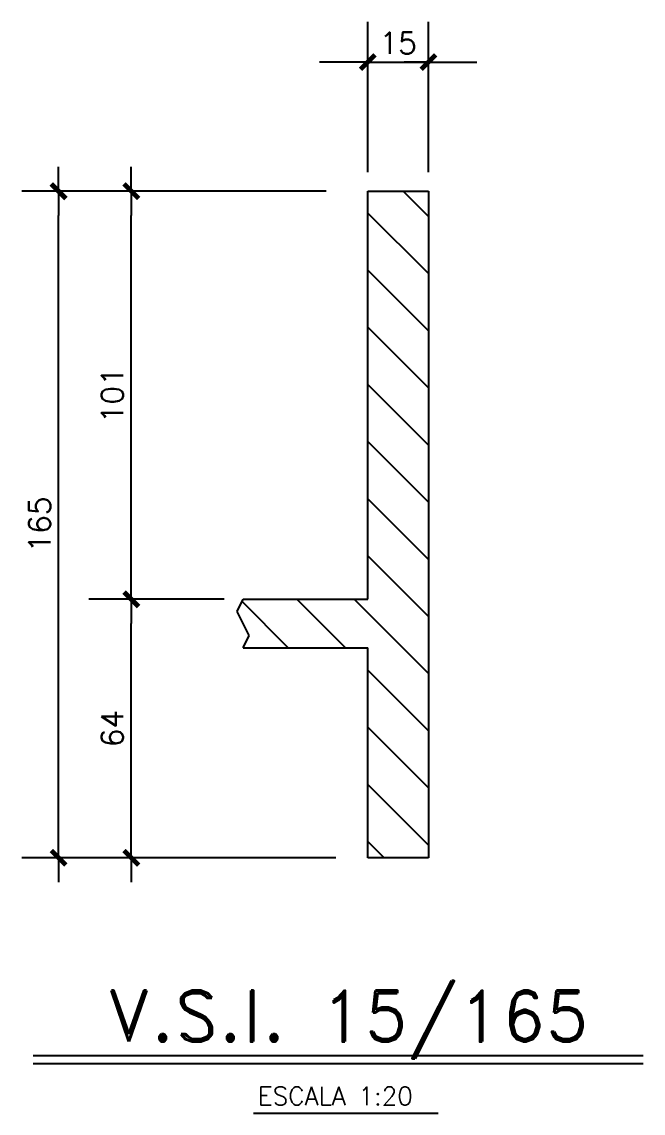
# Model space of a CAD drawing. Header units: millimetres. Extents: x -656851 to -651781, y 88238 to 91301.
# Drawn here: x -652165 to -651781, y 90593 to 91269 of the extents above; entities that cross this region are included whole.
import ezdxf
from ezdxf.enums import TextEntityAlignment as Align

# ---------------------------------------------------------------- set-up
doc = ezdxf.new("R2010")
doc.units = ezdxf.units.MM
doc.header["$LTSCALE"] = 30
doc.linetypes.add('HIDDEN', pattern=[0.375, 0.25, -0.125])
for name, color, linetype in [('CORTES', 5, 'Continuous'), ('COTAS', 5, 'Continuous'), ('Cotas2', 1, 'Continuous'), ('HATCH2', 1, 'HIDDEN')]:
    doc.layers.add(name, color=color, linetype=linetype)
doc.styles.add('ROMANS', font='romans')
doc.styles.add('SIETE50', font='ROMAND.SHX', dxfattribs={"height": 31.5})
doc.dimstyles.new('ING20', dxfattribs={"dimscale": 50, "dimtxt": 0.27, "dimasz": 0.3, "dimexe": 0.3, "dimexo": 1, "dimgap": 0.1, "dimtad": 1, "dimlfac": 0.4, "dimzin": 12, "dimdsep": 46, "dimtxsty": 'ROMANS', "dimblk1": 'TICK1', "dimblk2": 'TICK1', "dimsah": 1, "dimcen": 0.09, "dimse1": 1, "dimse2": 1, "dimclrd": 2, "dimclre": 1, "dimclrt": 3, "dimadec": 0, "dimazin": 0, "dimtfac": 1, "dimtix": 1, "dimtmove": 2, "dimatfit": 3, "dimldrblk": 'TICK1', "dimfxl": 1, "dimtolj": 1, "dimtzin": 12, "dimarcsym": 0})

# ---------------------------------------------------------------- blocks, each defined once
blk = doc.blocks.new('TICK1')
at = {"color": 2}
for points in [[(0, 0), (-1, 0)], [(0, 0), (1, 0)]]:
    blk.add_lwpolyline(points, dxfattribs=at)
at = {"color": 2, "const_width": 0.2}
blk.add_lwpolyline([(-0.3, -0.3), (0.3, 0.3)], dxfattribs=at)
blk = doc.blocks.new('*D174')
at = {"layer": 'COTAS', "color": 2, "lineweight": -2}
blk.add_line((-652097.47, 90766.2), (-652097.47, 90896.2), dxfattribs=at)
at = {"layer": 'Defpoints', "color": 0}
for p in [(-652097.47, 90911.2), (-652097.47, 90911.2), (-652097.47, 90751.2)]:
    blk.add_point(p, dxfattribs=at)
at = {"layer": 'COTAS', "color": 2, "lineweight": -2, "xscale": 15, "yscale": 15, "zscale": 15}
for p, rotation in [((-652097.47, 90911.2), 90), ((-652097.47, 90751.2), 270)]:
    blk.add_blockref('TICK1', p, dxfattribs=dict(at, rotation=rotation))
at = {"layer": 'COTAS', "color": 3, "insert": (-652109.22, 90831.2), "char_height": 13.5, "attachment_point": 5, "rotation": 90, "style": 'ROMANS'}
blk.add_mtext('\\A1;64', dxfattribs=at)
blk = doc.blocks.new('*D175')
at = {"layer": 'COTAS', "color": 2, "lineweight": -2}
blk.add_line((-652097.47, 90926.2), (-652097.47, 91148.7), dxfattribs=at)
at = {"layer": 'Defpoints', "color": 0}
for p in [(-652097.47, 91163.7), (-652097.47, 91163.7), (-652097.47, 90911.2)]:
    blk.add_point(p, dxfattribs=at)
at = {"layer": 'COTAS', "color": 2, "lineweight": -2, "xscale": 15, "yscale": 15, "zscale": 15}
for p, rotation in [((-652097.47, 91163.7), 90), ((-652097.47, 90911.2), 270)]:
    blk.add_blockref('TICK1', p, dxfattribs=dict(at, rotation=rotation))
at = {"layer": 'COTAS', "color": 3, "insert": (-652109.22, 91037.45), "char_height": 13.5, "attachment_point": 5, "rotation": 90, "style": 'ROMANS'}
blk.add_mtext('\\A1;101', dxfattribs=at)
blk = doc.blocks.new('*D173')
at = {"layer": 'COTAS', "color": 2, "lineweight": -2}
blk.add_line((-652142.47, 90766.2), (-652142.47, 91148.7), dxfattribs=at)
at = {"layer": 'Defpoints', "color": 0}
for p in [(-652142.47, 91163.7), (-652142.47, 91163.7), (-652142.47, 90751.2)]:
    blk.add_point(p, dxfattribs=at)
at = {"layer": 'COTAS', "color": 2, "lineweight": -2, "xscale": 15, "yscale": 15, "zscale": 15}
for p, rotation in [((-652142.47, 91163.7), 90), ((-652142.47, 90751.2), 270)]:
    blk.add_blockref('TICK1', p, dxfattribs=dict(at, rotation=rotation))
at = {"layer": 'COTAS', "color": 3, "insert": (-652154.22, 90957.45), "char_height": 13.5, "attachment_point": 5, "rotation": 90, "style": 'ROMANS'}
blk.add_mtext('\\A1;165', dxfattribs=at)
blk = doc.blocks.new('*D176')
at = {"layer": 'COTAS', "color": 2, "lineweight": -2}
for p, q in [((-651966.11, 91243.6), (-651981.11, 91243.6)), ((-651951.11, 91243.6), (-651913.61, 91243.6)), ((-651898.61, 91243.6), (-651883.61, 91243.6))]:
    blk.add_line(p, q, dxfattribs=at)
at = {"layer": 'Defpoints', "color": 0}
for p in [(-651951.11, 91243.6), (-651913.61, 91243.6), (-651913.61, 91243.6)]:
    blk.add_point(p, dxfattribs=at)
at = {"layer": 'COTAS', "color": 2, "lineweight": -2, "xscale": 15, "yscale": 15, "zscale": 15}
blk.add_blockref('TICK1', (-651951.11, 91243.6), dxfattribs=at)
at = {"layer": 'COTAS', "color": 2, "lineweight": -2, "xscale": 15, "yscale": 15, "zscale": 15, "rotation": 180}
blk.add_blockref('TICK1', (-651913.61, 91243.6), dxfattribs=at)
at = {"layer": 'COTAS', "color": 3, "insert": (-651932.36, 91255.35), "char_height": 13.5, "attachment_point": 5, "style": 'ROMANS'}
blk.add_mtext('\\A1;15', dxfattribs=at)

msp = doc.modelspace()

# ---------------------------------------------------------------- hatches: boundary and pattern name
at = {"layer": 'HATCH2', "ltscale": 0.5}
h = msp.add_hatch(dxfattribs=at)
h.set_pattern_fill('_USER', color=256, scale=25, angle=135, style=0, pattern_type=0)
h.set_pattern_definition([(135, (3049.923, 4026.558), (-17.6776695, -17.6776695), [])])
h.paths.add_polyline_path([(-651913.613, 91163.697), (-651951.113, 91163.697), (-651951.113, 90911.197), (-652028.226, 90911.197), (-652031.976, 90903.697), (-652024.476, 90888.697), (-652028.226, 90881.197), (-651951.113, 90881.197), (-651951.113, 90751.197), (-651913.613, 90751.197)])

# ---------------------------------------------------------------- linework, layer by layer
at = {"color": 6}
for p, q in [((-652158.279, 90628.951), (-651780.704, 90628.951)), ((-652158.279, 90623.951), (-651780.704, 90623.951))]:
    msp.add_line(p, q, dxfattribs=at)
at = {"color": 3}
msp.add_line((-652021.763, 90593.186), (-651907.667, 90593.186), dxfattribs=at)
at = {"layer": 'CORTES', "color": 7, "ltscale": 0.5}
for p, q in [((-651951.113, 91163.697), (-651913.613, 91163.697)), ((-651951.113, 90911.197), (-651951.113, 91163.697)), ((-651913.613, 91163.697), (-651913.613, 90751.197)), ((-652031.976, 90903.697), (-652028.226, 90911.197)), ((-652024.476, 90888.697), (-652031.976, 90903.697)), ((-652028.226, 90881.197), (-652024.476, 90888.697)), ((-651951.113, 90751.197), (-651951.113, 90881.197)), ((-651913.613, 90751.197), (-651951.113, 90751.197))]:
    msp.add_line(p, q, dxfattribs=at)
for points in [[(-652028.226, 90911.197), (-651951.113, 90911.197)], [(-652028.226, 90881.197), (-651951.113, 90881.197)]]:
    msp.add_lwpolyline(points, dxfattribs=at)
at = {"layer": 'Cotas2'}
for p, q in [((-651951.113, 91175.538), (-651951.113, 91268.507)), ((-651913.613, 91175.538), (-651913.613, 91268.507)), ((-651976.858, 91163.697), (-652165.24, 91163.697)), ((-652039.93, 90911.197), (-652123.735, 90911.197)), ((-651970.869, 90751.197), (-652165.24, 90751.197))]:
    msp.add_line(p, q, dxfattribs=at)

# ---------------------------------------------------------------- texts
at = {"color": 6, "style": 'SIETE50'}
msp.add_text('V.S.I. 15/165', height=31.5, dxfattribs=at).set_placement((-651963.292, 90637.533), align=Align.CENTER)
at = {"color": 3, "style": 'ROMANS'}
msp.add_text('ESCALA 1:20', height=11.25, dxfattribs=at).set_placement((-652019.163, 90598.139))

# ---------------------------------------------------------------- dimensions: what is measured, and where the dimension line sits
at = {"layer": 'COTAS'}
dim = msp.add_linear_dim(base=(-651913.613, 91243.598), p1=(-651951.113, 91243.598), p2=(-651913.613, 91243.598), dimstyle='ING20', dxfattribs=at)
dim.commit()
dim.dimension.update_dxf_attribs({"geometry": '*D176', "text_midpoint": (-651932.363, 91255.348)})
for base, p1, p2, picture, middle in [((-652142.468, 91163.697), (-652142.468, 90751.197), (-652142.468, 91163.697), '*D173', (-652154.218, 90957.447)), ((-652097.468, 91163.697), (-652097.468, 90911.197), (-652097.468, 91163.697), '*D175', (-652109.218, 91037.447)), ((-652097.468, 90911.197), (-652097.468, 90751.197), (-652097.468, 90911.197), '*D174', (-652109.218, 90831.197))]:
    dim = msp.add_linear_dim(base=base, p1=p1, p2=p2, angle=90, dimstyle='ING20', dxfattribs=at)
    dim.commit()
    dim.dimension.update_dxf_attribs({"geometry": picture, "text_midpoint": middle})

doc.saveas('drawing.dxf')
